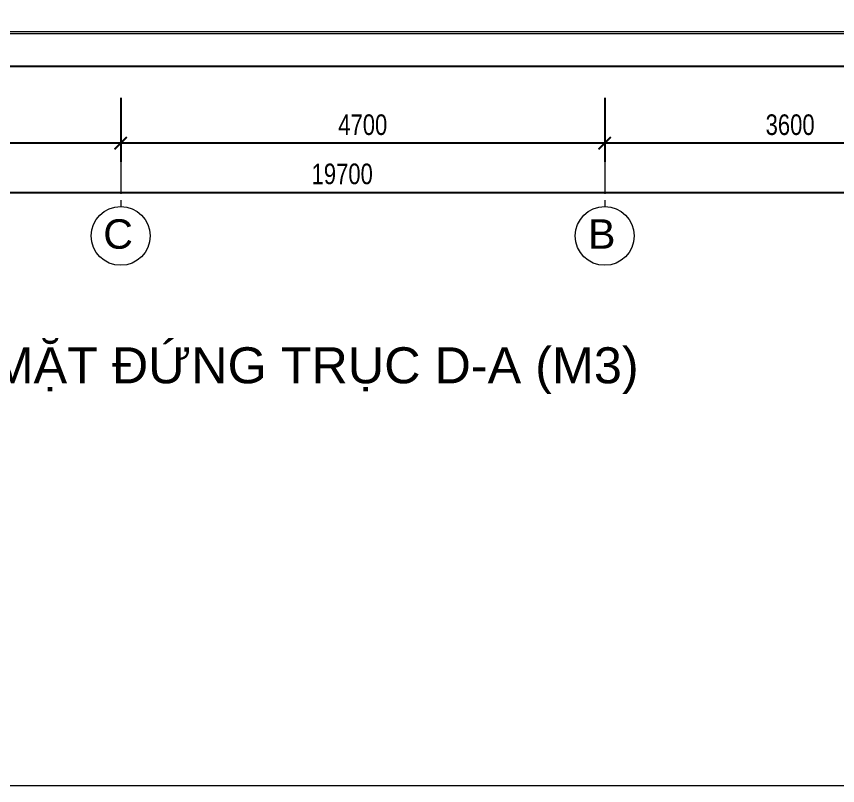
# Model space of a CAD drawing. Header units: millimetres. Extents: x -78046 to 260989, y -99288 to 158505.
# Drawn here: x 238909 to 246884, y -6424 to 1050 of the extents above; entities that cross this region are included whole.
import ezdxf
from ezdxf.enums import TextEntityAlignment as Align

# ---------------------------------------------------------------- set-up
doc = ezdxf.new("R2010")
doc.units = ezdxf.units.MM
doc.header["$LTSCALE"] = 100
doc.header["$PDMODE"] = 98
doc.linetypes.add('CENTER', pattern=[50.8, 31.75, -6.35, 6.35, -6.35])
doc.layers.get('Defpoints').update_dxf_attribs({"lineweight": 13})
for name, color, linetype, lineweight in [('-CENTER', 143, 'CENTER', 13), ('-DIM', 9, 'Continuous', 13), ('-HATCH', 8, 'Continuous', 5), ('-KH', 143, 'Continuous', 13), ('-LINE1', 7, 'Continuous', 18), ('-TEXT', 7, 'Continuous', 15)]:
    doc.layers.add(name, color=color, linetype=linetype, lineweight=lineweight)
doc.styles.add('1', font='arial.ttf')
doc.styles.add('AVANH', font='VHAVAN_2.TTF', dxfattribs={"width": 0.8})
doc.styles.get("Standard").update_dxf_attribs({"font": 'arial.ttf'})
doc.dimstyles.new('C_100A3', dxfattribs={"dimscale": 100, "dimtxt": 2.5, "dimasz": 1.2, "dimexe": 1.8, "dimexo": 0, "dimgap": 0.75, "dimtad": 1, "dimdec": 0, "dimzin": 0, "dimdsep": 46, "dimtxsty": 'AVANH', "dimblk": 'ARCHTICK', "dimcen": 0, "dimdle": 1.8, "dimclrd": 256, "dimclre": 256, "dimclrt": 7, "dimadec": 0, "dimazin": 0, "dimtfac": 0.0001, "dimtdec": 0, "dimtix": 1, "dimtmove": 2, "dimatfit": 3, "dimldrblk": 'ARCHTICK', "dimfxl": 1.8, "dimtolj": 1, "dimtzin": 0, "dimarcsym": 0})

# ---------------------------------------------------------------- blocks, each defined once
blk = doc.blocks.new('_ARCHTICK')
at = {"const_width": 0.15}
blk.add_lwpolyline([(-0.5, -0.5), (0.5, 0.5)], dxfattribs=at)
blk = doc.blocks.new('*D83')
at = {"layer": '-DIM', "lineweight": -2, "transparency": 16777216}
for p, q in [((232223.3, 258.6), (232223.3, -840.1)), ((251923.1, 258.6), (251923.1, -840.1)), ((232043.3, -660.1), (252103.1, -660.1))]:
    blk.add_line(p, q, dxfattribs=at)
at = {"layer": 'Defpoints', "color": 0, "transparency": 16777216}
for p in [(232223.3, 258.6), (251923.1, 258.6), (251923.1, -660.1)]:
    blk.add_point(p, dxfattribs=at)
at = {"layer": '-DIM', "lineweight": -2, "transparency": 16777216, "xscale": 120, "yscale": 120, "zscale": 120, "rotation": 180}
blk.add_blockref('_ARCHTICK', (232223.3, -660.1), dxfattribs=at)
at = {"layer": '-DIM', "lineweight": -2, "transparency": 16777216, "xscale": 120, "yscale": 120, "zscale": 120}
blk.add_blockref('_ARCHTICK', (251923.1, -660.1), dxfattribs=at)
at = {"layer": '-DIM', "color": 7, "transparency": 16777216, "insert": (242073.2, -481.7), "char_height": 200, "attachment_point": 5, "style": 'AVANH'}
blk.add_mtext('\\A1;19700', dxfattribs=at)
blk = doc.blocks.new('*D363')
at = {"layer": '-DIM', "lineweight": -2, "transparency": 16777216}
for p, q in [((244623.1, 258.6), (244623.1, -362)), ((248222.8, 258.6), (248222.8, -362)), ((248402.8, -182), (244443.1, -182))]:
    blk.add_line(p, q, dxfattribs=at)
at = {"layer": 'Defpoints', "color": 0, "transparency": 16777216}
for p in [(244623.1, 258.6), (248222.8, 258.6), (244623.1, -182)]:
    blk.add_point(p, dxfattribs=at)
at = {"layer": '-DIM', "lineweight": -2, "transparency": 16777216, "xscale": 120, "yscale": 120, "zscale": 120, "rotation": 180}
blk.add_blockref('_ARCHTICK', (244623.1, -182), dxfattribs=at)
at = {"layer": '-DIM', "lineweight": -2, "transparency": 16777216, "xscale": 120, "yscale": 120, "zscale": 120}
blk.add_blockref('_ARCHTICK', (248222.8, -182), dxfattribs=at)
at = {"layer": '-DIM', "color": 7, "transparency": 16777216, "insert": (246423, -3.6), "char_height": 200, "attachment_point": 5, "style": 'AVANH'}
blk.add_mtext('\\A1;3600', dxfattribs=at)
blk = doc.blocks.new('*D364')
at = {"layer": '-DIM', "lineweight": -2, "transparency": 16777216}
for p, q in [((239922.7, 258.6), (239922.7, -362)), ((244623.1, 258.6), (244623.1, -362)), ((244803.1, -182), (239742.7, -182))]:
    blk.add_line(p, q, dxfattribs=at)
at = {"layer": 'Defpoints', "color": 0, "transparency": 16777216}
for p in [(239922.7, 258.6), (244623.1, 258.6), (239922.7, -182)]:
    blk.add_point(p, dxfattribs=at)
at = {"layer": '-DIM', "lineweight": -2, "transparency": 16777216, "xscale": 120, "yscale": 120, "zscale": 120, "rotation": 180}
blk.add_blockref('_ARCHTICK', (239922.7, -182), dxfattribs=at)
at = {"layer": '-DIM', "lineweight": -2, "transparency": 16777216, "xscale": 120, "yscale": 120, "zscale": 120}
blk.add_blockref('_ARCHTICK', (244623.1, -182), dxfattribs=at)
at = {"layer": '-DIM', "color": 7, "transparency": 16777216, "insert": (242272.9, -3.6), "char_height": 200, "attachment_point": 5, "style": 'AVANH'}
blk.add_mtext('\\A1;4700', dxfattribs=at)
blk = doc.blocks.new('*D365')
at = {"layer": '-DIM', "lineweight": -2, "transparency": 16777216}
for p, q in [((234222.8, 258.6), (234222.8, -362)), ((239922.7, 258.6), (239922.7, -362)), ((240102.7, -182), (234042.8, -182))]:
    blk.add_line(p, q, dxfattribs=at)
at = {"layer": 'Defpoints', "color": 0, "transparency": 16777216}
for p in [(234222.8, 258.6), (239922.7, 258.6), (234222.8, -182)]:
    blk.add_point(p, dxfattribs=at)
at = {"layer": '-DIM', "lineweight": -2, "transparency": 16777216, "xscale": 120, "yscale": 120, "zscale": 120, "rotation": 180}
blk.add_blockref('_ARCHTICK', (234222.8, -182), dxfattribs=at)
at = {"layer": '-DIM', "lineweight": -2, "transparency": 16777216, "xscale": 120, "yscale": 120, "zscale": 120}
blk.add_blockref('_ARCHTICK', (239922.7, -182), dxfattribs=at)
at = {"layer": '-DIM', "color": 7, "transparency": 16777216, "insert": (237072.8, -3.6), "char_height": 200, "attachment_point": 5, "style": 'AVANH'}
blk.add_mtext('\\A1;5700', dxfattribs=at)

msp = doc.modelspace()

# ---------------------------------------------------------------- linework, layer by layer
at = {"layer": '-CENTER', "ltscale": 0.1}
for p, q in [((239922.7, 152.6), (239922.7, -796.2)), ((244623.1, 152.6), (244623.1, -796.2))]:
    msp.add_line(p, q, dxfattribs=at)
at = {"layer": '-HATCH'}
for p, q in [((234223.3, 904.7), (249223.1, 904.7)), ((234223.3, 884.7), (249223.1, 884.7))]:
    msp.add_line(p, q, dxfattribs=at)
at = {"layer": '-KH'}
for centre in [(239922.7, -1082.5), (244623.1, -1082.5)]:
    msp.add_circle(centre, 286.3, dxfattribs=at)
at = {"layer": '-LINE1', "color": 0, "lineweight": 20}
msp.add_line((234223.3, 566.6), (251978.5, 566.6), dxfattribs=at)
at = {"layer": '-LINE1'}
msp.add_lwpolyline([(221089.3, -6424), (260989.3, -6424), (260989.3, 21791), (221089.3, 21791)], close=True, dxfattribs=at)
at = {"color": 2}
msp.add_line((229543, 566.6), (253030.4, 566.6), dxfattribs=at)

# ---------------------------------------------------------------- texts
at = {"layer": '-TEXT', "color": 2, "style": '1'}
for s, p in [('C', (239896.8, -1064.5)), ('B', (244593.3, -1064.5))]:
    msp.add_text(s, height=286.3, dxfattribs=at).set_placement(p, align=Align.MIDDLE_CENTER)
at = {"layer": '-TEXT', "color": 4}
msp.add_text('MẶT ĐỨNG TRỤC D-A (M3)', height=350, dxfattribs=at).set_placement((241810.3, -2515.2), align=Align.CENTER)

# ---------------------------------------------------------------- dimensions: what is measured, and where the dimension line sits
at = {"layer": '-DIM'}
for base, p1, p2, picture, middle in [((251923.1, -660.1), (232223.3, 258.6), (251923.1, 258.6), '*D83', (242073.2, -481.7)), ((244623.1, -182), (248222.8, 258.6), (244623.1, 258.6), '*D363', (246423, -3.6))]:
    dim = msp.add_linear_dim(base=base, p1=p1, p2=p2, dimstyle='C_100A3', override={"dimtxt": 2}, dxfattribs=at)
    dim.commit()
    dim.dimension.update_dxf_attribs({"geometry": picture, "text_midpoint": middle})
for base, p1, p2, picture, middle in [((234222.8, -182), (239922.7, 258.6), (234222.8, 258.6), '*D365', (237072.8, -3.6)), ((239922.7, -182), (244623.1, 258.6), (239922.7, 258.6), '*D364', (242272.9, -3.6))]:
    dim = msp.add_linear_dim(base=base, p1=p1, p2=p2, angle=180, dimstyle='C_100A3', override={"dimtxt": 2}, dxfattribs=at)
    dim.commit()
    dim.dimension.update_dxf_attribs({"geometry": picture, "text_midpoint": middle})

doc.saveas('drawing.dxf')
